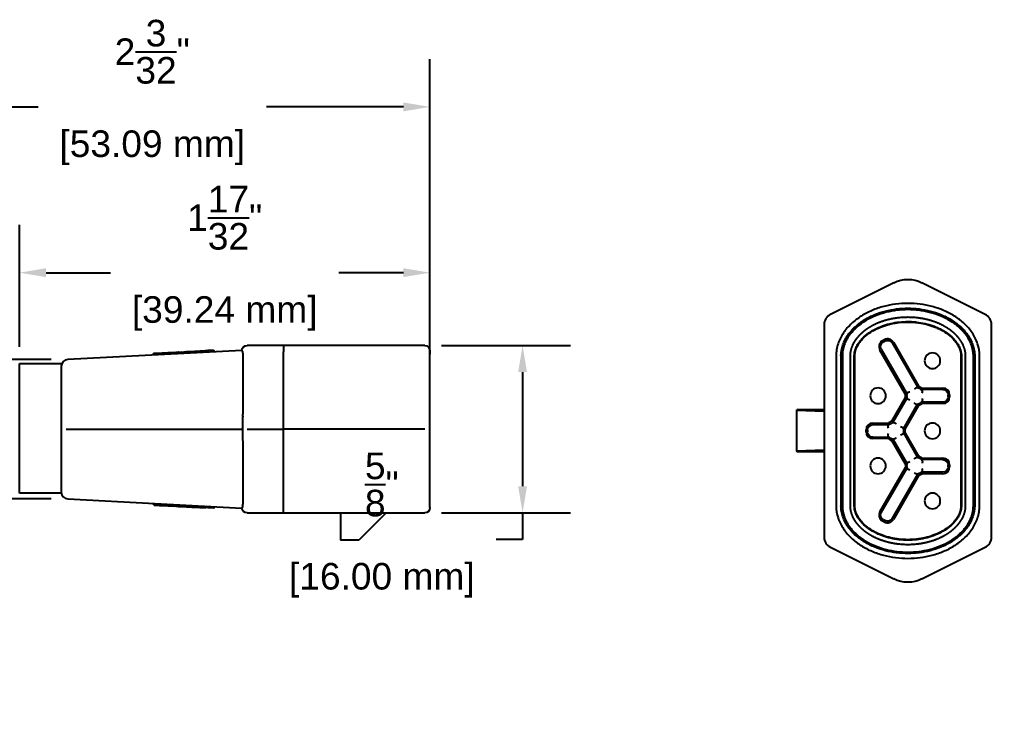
# Model space of a CAD drawing. Header units: inches. Extents: x -0.23 to 6.74, y 1.87 to 8.25.
# Drawn here: x 3.085 to 6.743, y 4.222 to 6.842 of the extents above; entities that cross this region are included whole.
import ezdxf

# ---------------------------------------------------------------- set-up
doc = ezdxf.new("R2010")
doc.units = ezdxf.units.IN
doc.header["$MEASUREMENT"] = 0
doc.layers.get('Defpoints').update_dxf_attribs({"color": 1})
doc.styles.get("Standard").update_dxf_attribs({"font": 'Arial.ttf'})
doc.dimstyles.new('.1 DIM', dxfattribs={"dimscale": 0, "dimtxt": 0.1, "dimasz": 0.1, "dimexe": 0.18, "dimexo": 0.0625, "dimgap": 0.09, "dimtad": 0, "dimtih": 1, "dimtoh": 1, "dimdec": 5, "dimzin": 0, "dimdsep": 46, "dimlunit": 4, "dimtxsty": 'Standard', "dimcen": 0.09, "dimadec": 0, "dimazin": 0, "dimtfac": 1, "dimtdec": 5, "dimtofl": 0, "dimtmove": 0, "dimatfit": 3, "dimfxl": 1, "dimtolj": 1, "dimtzin": 0, "dimarcsym": 0})

# ---------------------------------------------------------------- blocks, each defined once
blk = doc.blocks.new('*D13')
at = {"layer": 'Defpoints', "color": 0, "lineweight": -2, "transparency": 16777216}
for p, q in [((2.5399, 5.3627), (2.5399, 6.6932)), ((4.6299, 5.3627), (4.6299, 6.6932)), ((2.6399, 6.5132), (3.1552, 6.5132)), ((4.5299, 6.5132), (4.0146, 6.5132))]:
    blk.add_line(p, q, dxfattribs=at)
at = {"layer": 'Defpoints', "color": 0, "transparency": 16777216}
for p in [(4.6299, 6.5132), (2.5399, 5.3002), (4.6299, 5.3002)]:
    blk.add_point(p, dxfattribs=at)
for points in [[(2.6399, 6.5298), (2.6399, 6.4965), (2.5399, 6.5132)], [(4.5299, 6.5298), (4.5299, 6.4965), (4.6299, 6.5132)]]:
    blk.add_solid(points, dxfattribs=at)
at = {"layer": 'Defpoints', "color": 0, "transparency": 16777216, "char_height": 0.1, "attachment_point": 5}
for s, insert in [('\\A1;2{\\H1x;\\S3/32;}"', (3.5849, 6.7208)), ('\\A1;[53.09 mm]', (3.5849, 6.3595))]:
    blk.add_mtext(s, dxfattribs=dict(at, insert=insert))
blk = doc.blocks.new('*D14')
at = {"layer": 'Defpoints', "color": 0, "lineweight": -2, "transparency": 16777216}
for p, q in [((3.0852, 5.6104), (3.0852, 6.0692)), ((4.6299, 5.6104), (4.6299, 6.0692)), ((3.1852, 5.8892), (3.4278, 5.8892)), ((4.5299, 5.8892), (4.2872, 5.8892))]:
    blk.add_line(p, q, dxfattribs=at)
at = {"layer": 'Defpoints', "color": 0, "transparency": 16777216}
for p in [(4.6299, 5.8892), (3.0852, 5.5479), (4.6299, 5.5479)]:
    blk.add_point(p, dxfattribs=at)
for points in [[(3.1852, 5.9059), (3.1852, 5.8725), (3.0852, 5.8892)], [(4.5299, 5.9059), (4.5299, 5.8725), (4.6299, 5.8892)]]:
    blk.add_solid(points, dxfattribs=at)
at = {"layer": 'Defpoints', "color": 0, "transparency": 16777216, "char_height": 0.1, "attachment_point": 5}
for s, insert in [('\\A1;1{\\H1x;\\S17/32;}"', (3.8575, 6.0961)), ('\\A1;[39.24 mm]', (3.8575, 5.7355))]:
    blk.add_mtext(s, dxfattribs=dict(at, insert=insert))
blk = doc.blocks.new('*D15')
at = {"layer": 'Defpoints', "color": 0, "lineweight": -2, "transparency": 16777216}
for p, q in [((3.0227, 5.5479), (1.9371, 5.5479)), ((2.1171, 5.4479), (2.1171, 5.1598)), ((3.0227, 5.0598), (1.9371, 5.0598)), ((2.1171, 4.5252), (2.1171, 5.0598)), ((2.2171, 4.5252), (2.1171, 4.5252))]:
    blk.add_line(p, q, dxfattribs=at)
at = {"layer": 'Defpoints', "color": 0, "transparency": 16777216}
for p in [(3.0852, 5.5479), (2.1171, 5.0598), (3.0852, 5.0598)]:
    blk.add_point(p, dxfattribs=at)
for points in [[(2.1004, 5.4479), (2.1337, 5.4479), (2.1171, 5.5479)], [(2.1004, 5.1598), (2.1337, 5.1598), (2.1171, 5.0598)]]:
    blk.add_solid(points, dxfattribs=at)
at = {"layer": 'Defpoints', "color": 0, "transparency": 16777216, "char_height": 0.1, "attachment_point": 5}
for s, insert in [('\\A1;{\\H1x;\\S1/2;}"', (2.6468, 4.7314)), ('\\A1;[12.40 mm]', (2.6468, 4.3715))]:
    blk.add_mtext(s, dxfattribs=dict(at, insert=insert))
blk = doc.blocks.new('*D16')
at = {"layer": 'Defpoints', "color": 0, "lineweight": -2, "transparency": 16777216}
for p, q in [((4.6727, 5.6151), (5.1584, 5.6151)), ((4.9784, 5.5151), (4.9784, 5.0852)), ((4.6727, 4.9852), (5.1584, 4.9852)), ((4.9784, 4.9852), (4.9784, 4.8852)), ((4.9784, 4.8852), (4.8784, 4.8852))]:
    blk.add_line(p, q, dxfattribs=at)
at = {"layer": 'Defpoints', "color": 0, "transparency": 16777216}
for p in [(4.6102, 5.6151), (4.6102, 4.9852), (4.9784, 4.9852)]:
    blk.add_point(p, dxfattribs=at)
for points in [[(4.9617, 5.5151), (4.9951, 5.5151), (4.9784, 5.6151)], [(4.9617, 5.0852), (4.9951, 5.0852), (4.9784, 4.9852)]]:
    blk.add_solid(points, dxfattribs=at)
at = {"layer": 'Defpoints', "color": 0, "transparency": 16777216, "char_height": 0.1, "attachment_point": 5}
for s, insert in [('\\A1;{\\H1x;\\S5/8;}"', (4.4487, 5.0921)), ('\\A1;[16.00 mm]', (4.4487, 4.7316))]:
    blk.add_mtext(s, dxfattribs=dict(at, insert=insert))
blk = doc.blocks.new('*D19')
at = {"layer": 'Defpoints', "color": 0, "lineweight": -2, "transparency": 16777216}
for p, q in [((3.2044, 5.5625), (1.4221, 5.5625)), ((1.6021, 5.4625), (1.6021, 5.1378)), ((3.2044, 5.0378), (1.4221, 5.0378)), ((1.6021, 4.6534), (1.6021, 5.0378)), ((1.5021, 4.6534), (1.6021, 4.6534))]:
    blk.add_line(p, q, dxfattribs=at)
at = {"layer": 'Defpoints', "color": 0, "transparency": 16777216}
for p in [(3.2669, 5.5625), (1.6021, 5.0378), (3.2669, 5.0378)]:
    blk.add_point(p, dxfattribs=at)
for points in [[(1.5854, 5.4625), (1.6188, 5.4625), (1.6021, 5.5625)], [(1.5854, 5.1378), (1.6188, 5.1378), (1.6021, 5.0378)]]:
    blk.add_solid(points, dxfattribs=at)
at = {"layer": 'Defpoints', "color": 0, "transparency": 16777216, "char_height": 0.1, "attachment_point": 5}
for s, insert in [('\\A1;{\\H1x;\\S17/32;}"', (1.0724, 4.8604)), ('\\A1;[13.33 mm]', (1.0724, 4.4998))]:
    blk.add_mtext(s, dxfattribs=dict(at, insert=insert))

msp = doc.modelspace()

# ---------------------------------------------------------------- linework, layer by layer
at = {"linetype": 'Continuous'}
for p, q in [((6.375266, 5.851242), (6.137065, 5.732142)), ((6.719107, 5.732142), (6.480907, 5.851242)), ((6.113126, 5.693407), (6.113126, 4.894305)), ((6.743047, 4.894305), (6.743047, 5.693407)), ((6.332282, 5.632707), (6.339101, 5.636644)), ((6.356917, 5.633958), (6.358315, 5.639173)), ((3.922017, 5.596852), (3.26689, 5.562519)), ((3.814837, 5.59722), (3.794316, 5.596145)), ((3.814837, 5.59722), (3.821118, 5.591565)), ((4.079252, 5.615118), (3.941457, 5.615118)), ((4.610186, 5.615118), (4.079252, 5.615118)), ((4.079252, 5.615118), (4.079252, 5.591178)), ((4.079252, 5.615118), (4.079252, 5.591178)), ((6.320485, 5.617332), (6.3257, 5.615935)), ((6.419298, 5.431351), (6.323014, 5.598119)), ((6.327894, 5.600936), (6.425079, 5.432607)), ((6.341919, 5.631764), (6.3351, 5.627827)), ((6.368809, 5.624558), (6.465837, 5.4565)), ((6.373689, 5.627376), (6.469793, 5.460918)), ((3.592149, 5.585696), (3.586356, 5.579261)), ((3.592149, 5.585696), (3.612593, 5.586767)), ((3.612593, 5.586767), (3.633036, 5.587838)), ((3.612593, 5.586767), (3.612913, 5.580653)), ((3.622499, 5.587351), (3.622437, 5.587283)), ((3.622499, 5.587351), (3.642907, 5.588421)), ((3.633036, 5.587838), (3.63947, 5.582045)), ((3.642907, 5.588421), (3.663316, 5.58949)), ((3.642907, 5.588421), (3.643231, 5.582242)), ((3.652696, 5.588869), (3.646902, 5.582434)), ((3.652696, 5.588869), (3.673139, 5.58994)), ((3.663316, 5.58949), (3.663384, 5.589429)), ((3.673139, 5.58994), (3.693583, 5.591012)), ((3.673139, 5.58994), (3.67346, 5.583826)), ((3.683046, 5.590524), (3.682984, 5.590456)), ((3.683046, 5.590524), (3.703454, 5.591594)), ((3.693583, 5.591012), (3.700017, 5.585218)), ((3.703454, 5.591594), (3.723863, 5.592663)), ((3.703454, 5.591594), (3.703778, 5.585415)), ((3.713243, 5.592042), (3.707449, 5.585607)), ((3.713243, 5.592042), (3.733686, 5.593113)), ((3.723863, 5.592663), (3.723931, 5.592602)), ((3.733686, 5.593113), (3.754129, 5.594185)), ((3.733686, 5.593113), (3.734007, 5.586999)), ((3.743592, 5.593697), (3.743531, 5.593629)), ((3.743592, 5.593697), (3.764001, 5.594767)), ((3.754129, 5.594185), (3.760564, 5.588391)), ((3.764001, 5.594767), (3.78441, 5.595836)), ((3.764001, 5.594767), (3.764325, 5.588588)), ((3.78441, 5.595836), (3.790912, 5.589982)), ((3.794316, 5.596145), (3.784631, 5.595637)), ((3.794316, 5.596145), (3.794629, 5.590176)), ((3.92552, 5.582812), (3.92552, 5.35713)), ((4.079252, 5.352977), (4.079252, 5.591178)), ((4.079252, 5.352977), (4.079252, 5.591178)), ((4.629871, 5.595432), (4.629871, 5.582375)), ((4.629871, 5.344174), (4.629871, 5.582375)), ((6.158113, 5.575912), (6.158113, 5.0118)), ((6.176433, 5.575912), (6.176433, 5.011801)), ((6.176545, 5.0118), (6.176545, 5.575912)), ((6.181616, 5.575912), (6.181616, 5.0118)), ((6.210567, 5.575912), (6.210567, 5.0118)), ((6.226589, 5.0118), (6.226589, 5.575912)), ((6.228376, 5.0118), (6.228376, 5.575912)), ((6.627796, 5.575912), (6.627796, 5.0118)), ((6.629583, 5.575912), (6.629583, 5.0118)), ((6.645606, 5.0118), (6.645606, 5.575912)), ((6.674557, 5.0118), (6.674557, 5.575912)), ((6.679628, 5.575912), (6.679628, 5.0118)), ((6.67974, 5.0118), (6.67974, 5.575912)), ((6.69806, 5.0118), (6.69806, 5.575912)), ((3.085158, 5.547942), (3.245037, 5.547942)), ((3.085158, 5.059753), (3.085158, 5.547942)), ((3.242638, 5.536963), (3.242638, 5.346075)), ((6.480329, 5.455003), (6.56002, 5.455003)), ((6.36768, 5.329883), (6.419298, 5.419288)), ((6.371572, 5.325355), (6.425079, 5.418031)), ((6.56002, 5.449368), (6.478569, 5.449368)), ((6.574106, 5.443769), (6.577924, 5.447587)), ((6.579705, 5.421809), (6.579705, 5.429683)), ((6.58534, 5.429683), (6.58534, 5.421809)), ((6.411162, 5.301144), (6.464669, 5.39382)), ((6.468561, 5.389292), (6.416944, 5.299888)), ((6.56002, 5.402124), (6.479474, 5.402124)), ((6.56002, 5.396489), (6.481364, 5.396489)), ((6.577924, 5.403905), (6.574106, 5.407722)), ((3.242638, 5.346075), (3.242638, 5.254238)), ((4.079252, 5.247336), (4.079252, 5.352977)), ((4.079252, 5.247336), (4.079252, 5.352977)), ((4.629871, 5.25614), (4.629871, 5.344174)), ((6.010763, 5.37019), (6.010763, 5.372596)), ((6.113126, 5.372596), (6.010763, 5.372596)), ((6.010763, 5.217522), (6.010763, 5.37019)), ((6.113126, 5.366616), (6.010763, 5.37019)), ((6.278249, 5.315697), (6.282066, 5.31188)), ((6.296153, 5.323113), (6.355385, 5.323113)), ((6.296153, 5.317478), (6.357211, 5.317478)), ((3.260885, 5.300157), (3.924004, 5.300157)), ((3.941457, 5.300157), (4.079252, 5.300157)), ((4.610186, 5.300157), (4.079252, 5.300157)), ((6.270833, 5.289919), (6.270833, 5.297793)), ((6.276468, 5.297793), (6.276468, 5.289919)), ((6.282066, 5.275832), (6.278249, 5.272015)), ((6.296153, 5.270234), (6.357211, 5.270234)), ((6.411162, 5.286568), (6.464669, 5.193892)), ((6.416944, 5.287824), (6.468561, 5.19842)), ((3.242638, 5.254238), (3.242638, 5.063351)), ((3.92552, 5.243184), (3.92552, 5.017502)), ((4.079252, 5.009136), (4.079252, 5.247336)), ((4.079252, 5.009136), (4.079252, 5.247336)), ((4.629871, 5.017939), (4.629871, 5.25614)), ((6.355385, 5.264599), (6.296153, 5.264599)), ((6.419298, 5.168424), (6.36768, 5.257829)), ((6.371572, 5.262357), (6.425079, 5.169681)), ((6.113126, 5.221096), (6.010763, 5.217522)), ((6.010763, 5.217522), (6.010763, 5.215116)), ((6.113126, 5.215116), (6.010763, 5.215116)), ((6.56002, 5.185588), (6.479474, 5.185588)), ((6.481364, 5.191223), (6.56002, 5.191223)), ((6.574106, 5.17999), (6.577924, 5.183807)), ((6.579705, 5.158029), (6.579705, 5.165903)), ((6.58534, 5.165903), (6.58534, 5.158029)), ((6.323014, 4.989593), (6.419298, 5.156361)), ((6.327894, 4.986776), (6.425079, 5.155105)), ((6.368809, 4.963154), (6.465837, 5.131212)), ((6.469793, 5.126794), (6.373689, 4.960336)), ((6.56002, 5.138344), (6.478569, 5.138344)), ((6.56002, 5.132709), (6.480329, 5.132709)), ((6.577924, 5.140125), (6.574106, 5.143943)), ((3.242883, 5.059753), (3.085158, 5.059753)), ((3.26689, 5.037795), (3.922017, 5.003461)), ((3.592143, 5.014618), (3.586349, 5.021053)), ((3.592143, 5.014618), (3.612586, 5.013547)), ((3.612586, 5.013547), (3.612907, 5.019661)), ((3.612586, 5.013547), (3.63303, 5.012476)), ((3.622493, 5.012963), (3.622431, 5.013031)), ((3.622493, 5.012963), (3.642901, 5.011893)), ((3.63303, 5.012476), (3.639464, 5.018269)), ((3.642901, 5.011893), (3.643225, 5.018072)), ((3.642901, 5.011893), (3.66331, 5.010824)), ((3.65269, 5.011445), (3.646896, 5.01788)), ((3.65269, 5.011445), (3.673133, 5.010374)), ((3.673133, 5.010374), (3.673454, 5.016488)), ((3.693576, 5.009302), (3.700011, 5.015096)), ((3.703448, 5.00872), (3.703772, 5.014899)), ((3.713237, 5.008272), (3.707443, 5.014707)), ((3.73368, 5.007201), (3.734, 5.013315)), ((3.754123, 5.006129), (3.760558, 5.011923)), ((3.763995, 5.005547), (3.764319, 5.011726)), ((4.629871, 5.004881), (4.629871, 5.017939)), ((3.66331, 5.010824), (3.663378, 5.010885)), ((3.673133, 5.010374), (3.693576, 5.009302)), ((3.683039, 5.00979), (3.682978, 5.009858)), ((3.683039, 5.00979), (3.703448, 5.00872)), ((3.703448, 5.00872), (3.723857, 5.007651)), ((3.713237, 5.008272), (3.73368, 5.007201)), ((3.723857, 5.007651), (3.723925, 5.007712)), ((3.73368, 5.007201), (3.754123, 5.006129)), ((3.743586, 5.006617), (3.743525, 5.006685)), ((3.743586, 5.006617), (3.763995, 5.005547)), ((3.763995, 5.005547), (3.784404, 5.004478)), ((3.784404, 5.004478), (3.790906, 5.010332)), ((3.79431, 5.004445), (3.784914, 5.004937)), ((3.79431, 5.004445), (3.794608, 5.010138)), ((3.814978, 5.003362), (3.79431, 5.004445)), ((3.814978, 5.003362), (3.82097, 5.008757)), ((3.941457, 4.985196), (4.079252, 4.985196)), ((4.079252, 4.985196), (4.079252, 5.009136)), ((4.079252, 4.985196), (4.079252, 5.009136)), ((4.079252, 4.985196), (4.610186, 4.985196)), ((4.293257, 4.985196), (4.293257, 4.882834)), ((4.464517, 4.985196), (4.362155, 4.882834)), ((6.320485, 4.97038), (6.3257, 4.971777)), ((6.339101, 4.951068), (6.332282, 4.955005)), ((6.3351, 4.959885), (6.341919, 4.955948)), ((6.356917, 4.953754), (6.358315, 4.948539)), ((4.362155, 4.882834), (4.293257, 4.882834)), ((6.137065, 4.85557), (6.375266, 4.73647)), ((6.480907, 4.73647), (6.719107, 4.85557))]:
    msp.add_line(p, q, dxfattribs=at)
at = {"linetype": 'Continuous', "extrusion": (0, 0, -1)}
for centre in [(-6.520606, 5.557636), (-6.520606, 5.293856), (-6.520606, 5.030076)]:
    msp.add_circle(centre, 0.029511, dxfattribs=at)
at = {"linetype": 'Continuous', "extrusion": (9.30957e-33, -1.52037e-16, -1)}
for centre in [(-6.315882, 5.425746), (-6.315882, 5.161966)]:
    msp.add_circle(centre, 0.029511, dxfattribs=at)
at = {"linetype": 'Continuous', "extrusion": (0, 0, -1)}
for centre, radius, start, end in [((-6.428086, 5.745601), 0.11811, 63.434949, 116.565051), ((-6.351761, 5.614716), 0.019685, 60, 150), ((-6.344942, 5.610779), 0.019685, 330, 60), ((-6.456734, 5.425319), 0.032284, 99.194765, 139.474783), ((-6.456734, 5.425319), 0.037919, 110.145533, 128.48064), ((-6.456734, 5.425319), 0.037919, 350.847223, 9.152777), ((-6.456734, 5.425319), 0.032284, 339.874582, 20.123428), ((-6.56002, 5.429683), 0.019685, 90, 180), ((-6.56002, 5.421809), 0.019685, 180, 270), ((-6.456734, 5.425319), 0.032284, 218.55817, 262.733582), ((-6.456734, 5.425319), 0.037919, 229.492536, 251.825646), ((-6.296153, 5.297793), 0.019685, 0, 90), ((-6.379507, 5.293856), 0.032284, 39.534332, 82.733637), ((-6.379507, 5.293856), 0.032284, 159.874582, 200.123428), ((-6.296153, 5.289919), 0.019685, 270, 0), ((-6.379507, 5.293856), 0.032284, 277.264525, 320.464549), ((-6.456734, 5.162393), 0.032284, 97.264525, 141.440375), ((-6.456734, 5.162393), 0.032284, 339.874582, 20.123428), ((-6.56002, 5.165903), 0.019685, 90, 180), ((-6.56002, 5.158029), 0.019685, 180, 270), ((-6.456734, 5.162393), 0.032284, 220.523678, 260.803999), ((-4.610186, 5.004881), 0.019685, 180, 270), ((-6.344942, 4.976933), 0.019685, 300, 30), ((-6.351761, 4.972996), 0.019685, 210, 300), ((-6.428086, 4.842111), 0.11811, 243.434949, 296.565051)]:
    msp.add_arc(centre, radius, start, end, dxfattribs=at)
at = {"linetype": 'Continuous'}
for centre, radius, start, end in [((6.156433, 5.693407), 0.043307, 116.565051, 180), ((6.69974, 5.693407), 0.043307, 0, 63.434949), ((6.351761, 5.614716), 0.02532, 30, 120), ((6.344942, 5.610779), 0.02532, 120, 210.000264), ((3.268229, 5.536963), 0.025591, 93, 180), ((6.56002, 5.429683), 0.02532, 0, 90), ((6.56002, 5.421809), 0.02532, 270, 0), ((6.296153, 5.297793), 0.02532, 90, 180), ((6.379507, 5.293856), 0.037919, 108.174354, 129.504925), ((6.296153, 5.289919), 0.02532, 180, 270), ((6.379507, 5.293856), 0.037919, 350.847223, 9.152777), ((6.379507, 5.293856), 0.037919, 230.495075, 251.825646), ((6.456734, 5.162393), 0.037919, 49.492536, 71.825646), ((6.456734, 5.162393), 0.037919, 170.847223, 189.152777), ((6.56002, 5.165903), 0.02532, 0, 90), ((6.56002, 5.158029), 0.02532, 270, 0), ((6.456734, 5.162393), 0.037919, 290.145533, 308.48064), ((3.268229, 5.063351), 0.025591, 180, 267), ((6.344942, 4.976933), 0.02532, 150, 240), ((6.351761, 4.972996), 0.02532, 240, 330), ((6.156433, 4.894305), 0.043307, 180, 243.434949), ((6.69974, 4.894305), 0.043307, 296.565051, 0)]:
    msp.add_arc(centre, radius, start, end, dxfattribs=at)
at = {"linetype": 'Continuous', "extrusion": (9.30957e-33, -1.52037e-16, -1)}
for centre, start, end in [((-3.941457, 5.595432), 4.10699, 90), ((-4.610186, 5.595432), 90, 180), ((-3.941457, 5.004881), 270, 355.89301)]:
    msp.add_arc(centre, 0.019685, start, end, dxfattribs=at)
at = {"linetype": 'Continuous'}
for points, degree, knots in [([(6.69806, 5.575912), (6.698057, 5.591493), (6.695533, 5.606647), (6.685832, 5.636169), (6.678852, 5.649959), (6.665835, 5.66922), (6.661084, 5.67537), (6.651024, 5.686985), (6.64569, 5.692485), (6.628867, 5.708153), (6.616429, 5.717567), (6.590413, 5.733949), (6.576832, 5.74096), (6.548677, 5.752941), (6.534003, 5.757934), (6.504236, 5.765836), (6.489191, 5.768748), (6.4588, 5.772637), (6.44339, 5.773611), (6.397138, 5.773608), (6.366877, 5.769783), (6.322389, 5.758002), (6.307651, 5.753002), (6.279429, 5.741003), (6.265839, 5.733987), (6.239846, 5.717645), (6.227384, 5.708217), (6.204909, 5.687305), (6.194729, 5.675713), (6.177347, 5.650003), (6.170401, 5.636303), (6.163124, 5.61423), (6.161251, 5.606645), (6.158754, 5.591411), (6.158109, 5.583708), (6.158113, 5.575912)], 3, [0, 0, 0, 0, 0.0625, 0.0625, 0.125, 0.125, 0.15625, 0.15625, 0.1875, 0.1875, 0.25, 0.25, 0.3125, 0.3125, 0.375, 0.375, 0.4375, 0.4375, 0.5, 0.5, 0.625, 0.625, 0.6875, 0.6875, 0.75, 0.75, 0.8125, 0.8125, 0.875, 0.875, 0.9375, 0.9375, 0.96875, 0.96875, 1, 1, 1, 1]), ([(6.176433, 5.575912), (6.176433, 5.590294), (6.178915, 5.604276), (6.188329, 5.631409), (6.195038, 5.643955), (6.211627, 5.667354), (6.221201, 5.677773), (6.242319, 5.696638), (6.253974, 5.705115), (6.278167, 5.719796), (6.290785, 5.726083), (6.316925, 5.736834), (6.330549, 5.741312), (6.371695, 5.751878), (6.399618, 5.755283), (6.442192, 5.755294), (6.45644, 5.754416), (6.484409, 5.75094), (6.498222, 5.748346), (6.525485, 5.741351), (6.538988, 5.736933), (6.56535, 5.726107), (6.578008, 5.719793), (6.596117, 5.708806), (6.602007, 5.70489), (6.61346, 5.696497), (6.61905, 5.691993), (6.634985, 5.677766), (6.644549, 5.667334), (6.656915, 5.649914), (6.660709, 5.643782), (6.667316, 5.631196), (6.67016, 5.624705), (6.674833, 5.61129), (6.676674, 5.604308), (6.679121, 5.590218), (6.67974, 5.583102), (6.67974, 5.575912)], 3, [0, 0, 0, 0, 0.0625, 0.0625, 0.125, 0.125, 0.1875, 0.1875, 0.25, 0.25, 0.3125, 0.3125, 0.375, 0.375, 0.5, 0.5, 0.5625, 0.5625, 0.625, 0.625, 0.6875, 0.6875, 0.75, 0.75, 0.78125, 0.78125, 0.8125, 0.8125, 0.875, 0.875, 0.90625, 0.90625, 0.9375, 0.9375, 0.96875, 0.96875, 1, 1, 1, 1]), ([(6.674557, 5.575912), (6.674557, 5.589946), (6.672097, 5.603539), (6.662795, 5.629935), (6.656162, 5.642157), (6.639857, 5.664844), (6.630409, 5.675), (6.60972, 5.693269), (6.598321, 5.701473), (6.574618, 5.715714), (6.562283, 5.721799), (6.536785, 5.732196), (6.523536, 5.73652), (6.483235, 5.746796), (6.455831, 5.750111), (6.400228, 5.750102), (6.37297, 5.746787), (6.332938, 5.736606), (6.319638, 5.732287), (6.293995, 5.721853), (6.28164, 5.715757), (6.257991, 5.701565), (6.246588, 5.693376), (6.225806, 5.67505), (6.216394, 5.66494), (6.200093, 5.642285), (6.193439, 5.630046), (6.186476, 5.61038), (6.184656, 5.603562), (6.182237, 5.589863), (6.181616, 5.582931), (6.181616, 5.575912)], 3, [0, 0, 0, 0, 0.0625, 0.0625, 0.125, 0.125, 0.1875, 0.1875, 0.25, 0.25, 0.3125, 0.3125, 0.375, 0.375, 0.5, 0.5, 0.625, 0.625, 0.6875, 0.6875, 0.75, 0.75, 0.8125, 0.8125, 0.875, 0.875, 0.9375, 0.9375, 0.96875, 0.96875, 1, 1, 1, 1]), ([(6.645606, 5.575912), (6.645592, 5.593708), (6.638629, 5.611143), (6.632256, 5.627103), (6.620398, 5.642033), (6.609734, 5.65546), (6.595118, 5.667329), (6.581587, 5.678316), (6.56535, 5.687374), (6.535158, 5.704218), (6.498741, 5.712932), (6.464426, 5.721144), (6.391899, 5.721169), (6.357393, 5.712923), (6.321008, 5.704227), (6.290799, 5.687361), (6.274622, 5.678328), (6.261118, 5.667385), (6.246544, 5.655575), (6.235779, 5.642037), (6.223935, 5.627141), (6.217547, 5.611147), (6.210531, 5.593582), (6.210567, 5.575912)], 2, [0, 0, 0, 0.0625, 0.0625, 0.125, 0.125, 0.1875, 0.1875, 0.25, 0.25, 0.375, 0.375, 0.5, 0.625, 0.625, 0.75, 0.75, 0.8125, 0.8125, 0.875, 0.875, 0.9375, 0.9375, 1, 1, 1]), ([(6.226589, 5.575912), (6.226589, 5.581448), (6.227212, 5.586869), (6.22957, 5.59751), (6.231325, 5.602783), (6.235703, 5.612839), (6.238311, 5.617625), (6.244206, 5.626807), (6.247515, 5.631225), (6.258182, 5.643783), (6.266185, 5.65115), (6.283468, 5.664438), (6.292829, 5.670345), (6.312041, 5.680564), (6.321966, 5.684929), (6.337266, 5.690515), (6.342435, 5.692215), (6.352909, 5.695299), (6.35823, 5.696687), (6.38486, 5.702802), (6.406371, 5.705132), (6.433494, 5.705134), (6.438931, 5.704989), (6.449828, 5.704394), (6.455305, 5.703941), (6.47158, 5.702123), (6.482265, 5.700299), (6.503311, 5.695445), (6.513671, 5.692417), (6.528936, 5.686857), (6.533979, 5.684835), (6.543964, 5.680421), (6.548924, 5.678018), (6.563422, 5.670301), (6.572629, 5.664476), (6.589942, 5.651193), (6.598099, 5.643668), (6.608675, 5.6312), (6.611947, 5.626838), (6.617877, 5.617618), (6.620522, 5.612746), (6.624863, 5.60273), (6.626599, 5.597555), (6.628983, 5.586789), (6.629583, 5.58132), (6.629583, 5.575912)], 3, [0, 0, 0, 0, 0.03125, 0.03125, 0.0625, 0.0625, 0.09375, 0.09375, 0.125, 0.125, 0.1875, 0.1875, 0.25, 0.25, 0.3125, 0.3125, 0.34375, 0.34375, 0.375, 0.375, 0.5, 0.5, 0.53125, 0.53125, 0.5625, 0.5625, 0.625, 0.625, 0.6875, 0.6875, 0.71875, 0.71875, 0.75, 0.75, 0.8125, 0.8125, 0.875, 0.875, 0.90625, 0.90625, 0.9375, 0.9375, 0.96875, 0.96875, 1, 1, 1, 1]), ([(6.228376, 5.575912), (6.228376, 5.581314), (6.228984, 5.586603), (6.231288, 5.597003), (6.233005, 5.602166), (6.237299, 5.612029), (6.239861, 5.616732), (6.245663, 5.625769), (6.248924, 5.630124), (6.259449, 5.642514), (6.267361, 5.649801), (6.28447, 5.662954), (6.293747, 5.66881), (6.312801, 5.678945), (6.322652, 5.683277), (6.337842, 5.688823), (6.342976, 5.690511), (6.353378, 5.693574), (6.358664, 5.694954), (6.385121, 5.701029), (6.406504, 5.703345), (6.433461, 5.703347), (6.438867, 5.703203), (6.449698, 5.702612), (6.45514, 5.702161), (6.471314, 5.700354), (6.481931, 5.698542), (6.502842, 5.693719), (6.513132, 5.690711), (6.528288, 5.685191), (6.533294, 5.683184), (6.543204, 5.678804), (6.548124, 5.67642), (6.562503, 5.668766), (6.571628, 5.662992), (6.588768, 5.649842), (6.596831, 5.642401), (6.607266, 5.6301), (6.610492, 5.625798), (6.616327, 5.616725), (6.618924, 5.61194), (6.623183, 5.602115), (6.624882, 5.597046), (6.627211, 5.586525), (6.627796, 5.581191), (6.627796, 5.575912)], 3, [0, 0, 0, 0, 0.03125, 0.03125, 0.0625, 0.0625, 0.09375, 0.09375, 0.125, 0.125, 0.1875, 0.1875, 0.25, 0.25, 0.3125, 0.3125, 0.34375, 0.34375, 0.375, 0.375, 0.5, 0.5, 0.53125, 0.53125, 0.5625, 0.5625, 0.625, 0.625, 0.6875, 0.6875, 0.71875, 0.71875, 0.75, 0.75, 0.8125, 0.8125, 0.875, 0.875, 0.90625, 0.90625, 0.9375, 0.9375, 0.96875, 0.96875, 1, 1, 1, 1]), ([(3.922017, 5.596852), (3.922248, 5.596865), (3.922644, 5.595991), (3.923705, 5.5927), (3.924381, 5.590266), (3.925044, 5.587235)], 3, [0, 0, 0, 0, 0.5, 0.5, 1, 1, 1, 1]), ([(6.453063, 5.451544), (6.45459, 5.453163), (6.456273, 5.4547), (6.459626, 5.456815), (6.461301, 5.457388), (6.462812, 5.457129)], 3, [0, 0, 0, 0, 0.5, 0.5, 1, 1, 1, 1]), ([(6.466139, 5.45645), (6.466388, 5.456763), (6.466637, 5.457075), (6.467846, 5.45858), (6.468816, 5.459756), (6.469793, 5.460918)], 3, [0, 0, 0, 0, 0.20661626, 0.20661626, 1, 1, 1, 1]), ([(6.480329, 5.455003), (6.480178, 5.454569), (6.480025, 5.454136), (6.479384, 5.452336), (6.478883, 5.45097), (6.478363, 5.449604)], 3, [0, 0, 0, 0, 0.24092374, 0.24092374, 1, 1, 1, 1]), ([(6.419298, 5.431351), (6.41975, 5.431434), (6.420204, 5.431516), (6.422088, 5.431851), (6.423527, 5.432091), (6.424975, 5.432315)], 3, [0, 0, 0, 0, 0.24092355, 0.24092355, 1, 1, 1, 1]), ([(6.424975, 5.418323), (6.424581, 5.418384), (6.424187, 5.418447), (6.422286, 5.418753), (6.420788, 5.419013), (6.419298, 5.419288)], 3, [0, 0, 0, 0, 0.20661643, 0.20661643, 1, 1, 1, 1]), ([(6.42602, 5.435588), (6.426534, 5.437035), (6.427844, 5.43822), (6.431339, 5.440114), (6.433493, 5.440821), (6.435663, 5.441358)], 3, [0, 0, 0, 0, 0.5, 0.5, 1, 1, 1, 1]), ([(6.435663, 5.409281), (6.433499, 5.409816), (6.431327, 5.410531), (6.427858, 5.41241), (6.426538, 5.413592), (6.42602, 5.41505)], 3, [0, 0, 0, 0, 0.5, 0.5, 1, 1, 1, 1]), ([(6.480735, 5.447062), (6.481749, 5.4459), (6.482146, 5.444178), (6.482084, 5.440204), (6.481641, 5.437981), (6.481041, 5.435827)], 3, [0, 0, 0, 0, 0.5, 0.5, 1, 1, 1, 1]), ([(6.481392, 5.415665), (6.48205, 5.413538), (6.48256, 5.411318), (6.48276, 5.407356), (6.482442, 5.405613), (6.481481, 5.404429)], 3, [0, 0, 0, 0, 0.5, 0.5, 1, 1, 1, 1]), ([(6.461718, 5.39332), (6.460228, 5.393117), (6.458576, 5.393754), (6.455279, 5.395992), (6.453648, 5.397569), (6.45216, 5.399237)], 3, [0, 0, 0, 0, 0.5, 0.5, 1, 1, 1, 1]), ([(6.468561, 5.389292), (6.468269, 5.389652), (6.467977, 5.390014), (6.466769, 5.391521), (6.465861, 5.39268), (6.464963, 5.393857)], 3, [0, 0, 0, 0, 0.24092276, 0.24092276, 1, 1, 1, 1]), ([(6.479284, 5.401887), (6.479434, 5.401516), (6.479582, 5.401144), (6.480294, 5.399344), (6.480837, 5.397916), (6.481364, 5.396489)], 3, [0, 0, 0, 0, 0.2066161, 0.2066161, 1, 1, 1, 1]), ([(3.925261, 5.349178), (3.924777, 5.34139), (3.92448, 5.333395), (3.924091, 5.316989), (3.924004, 5.308534), (3.924003, 5.283498), (3.924291, 5.266734), (3.925261, 5.251136)], 3, [0, 0, 0, 0, 0.25, 0.25, 0.5, 0.5, 1, 1, 1, 1]), ([(6.355021, 5.303937), (6.354392, 5.306073), (6.353915, 5.3083), (6.353783, 5.312262), (6.354137, 5.313996), (6.355127, 5.315173)], 3, [0, 0, 0, 0, 0.5, 0.5, 1, 1, 1, 1]), ([(6.357409, 5.317714), (6.357263, 5.318086), (6.357119, 5.318458), (6.356427, 5.320258), (6.355898, 5.321685), (6.355385, 5.323113)], 3, [0, 0, 0, 0, 0.20661635, 0.20661635, 1, 1, 1, 1]), ([(6.36768, 5.329883), (6.367973, 5.329523), (6.368265, 5.329161), (6.369472, 5.327654), (6.37038, 5.326495), (6.371278, 5.325318)], 3, [0, 0, 0, 0, 0.24092276, 0.24092276, 1, 1, 1, 1]), ([(6.374523, 5.325855), (6.376011, 5.326058), (6.377661, 5.325422), (6.380955, 5.323189), (6.382595, 5.321604), (6.384081, 5.319939)], 3, [0, 0, 0, 0, 0.5, 0.5, 1, 1, 1, 1]), ([(6.400578, 5.309895), (6.402743, 5.30936), (6.404915, 5.308644), (6.408383, 5.306765), (6.409703, 5.305583), (6.410221, 5.304125)], 3, [0, 0, 0, 0, 0.5, 0.5, 1, 1, 1, 1]), ([(6.355127, 5.272539), (6.354142, 5.27371), (6.353783, 5.27544), (6.353914, 5.279415), (6.35439, 5.281631), (6.355021, 5.283775)], 3, [0, 0, 0, 0, 0.5, 0.5, 1, 1, 1, 1]), ([(6.355385, 5.264599), (6.355541, 5.265032), (6.355698, 5.265466), (6.356357, 5.267266), (6.356873, 5.268632), (6.357409, 5.269998)], 3, [0, 0, 0, 0, 0.24092345, 0.24092345, 1, 1, 1, 1]), ([(6.384081, 5.267773), (6.382599, 5.266112), (6.38096, 5.264528), (6.377673, 5.262296), (6.376021, 5.261653), (6.374523, 5.261857)], 3, [0, 0, 0, 0, 0.5, 0.5, 1, 1, 1, 1]), ([(6.410221, 5.283587), (6.409707, 5.28214), (6.408397, 5.280955), (6.404902, 5.279061), (6.402748, 5.278354), (6.400578, 5.277817)], 3, [0, 0, 0, 0, 0.5, 0.5, 1, 1, 1, 1]), ([(6.411266, 5.300852), (6.41166, 5.300791), (6.412054, 5.300729), (6.413955, 5.300422), (6.415453, 5.300162), (6.416944, 5.299888)], 3, [0, 0, 0, 0, 0.20661643, 0.20661643, 1, 1, 1, 1]), ([(6.416944, 5.287824), (6.416491, 5.287741), (6.416038, 5.287659), (6.414153, 5.287325), (6.412714, 5.287084), (6.411266, 5.28686)], 3, [0, 0, 0, 0, 0.24092355, 0.24092355, 1, 1, 1, 1]), ([(6.371278, 5.262394), (6.371034, 5.262074), (6.370789, 5.261755), (6.369599, 5.260217), (6.368644, 5.259015), (6.36768, 5.257829)], 3, [0, 0, 0, 0, 0.20661575, 0.20661575, 1, 1, 1, 1]), ([(6.45216, 5.188475), (6.453642, 5.190137), (6.455281, 5.191721), (6.458568, 5.193953), (6.460221, 5.194596), (6.461718, 5.194392)], 3, [0, 0, 0, 0, 0.5, 0.5, 1, 1, 1, 1]), ([(6.464963, 5.193855), (6.465207, 5.194175), (6.465453, 5.194494), (6.466643, 5.196032), (6.467597, 5.197234), (6.468561, 5.19842)], 3, [0, 0, 0, 0, 0.20661575, 0.20661575, 1, 1, 1, 1]), ([(6.419298, 5.168424), (6.41975, 5.168508), (6.420204, 5.16859), (6.422088, 5.168924), (6.423527, 5.169165), (6.424975, 5.169389)], 3, [0, 0, 0, 0, 0.24092355, 0.24092355, 1, 1, 1, 1]), ([(6.42602, 5.172662), (6.426534, 5.174108), (6.427844, 5.175294), (6.431339, 5.177188), (6.433493, 5.177895), (6.435663, 5.178431)], 3, [0, 0, 0, 0, 0.5, 0.5, 1, 1, 1, 1]), ([(6.481364, 5.191223), (6.481204, 5.19079), (6.481043, 5.190356), (6.480365, 5.188557), (6.479835, 5.187191), (6.479284, 5.185825)], 3, [0, 0, 0, 0, 0.24092316, 0.24092316, 1, 1, 1, 1]), ([(6.481481, 5.183283), (6.482438, 5.182104), (6.48276, 5.180366), (6.48256, 5.176392), (6.482053, 5.174182), (6.481392, 5.172047)], 3, [0, 0, 0, 0, 0.5, 0.5, 1, 1, 1, 1]), ([(6.424975, 5.155397), (6.424581, 5.155458), (6.424187, 5.15552), (6.422286, 5.155827), (6.420788, 5.156087), (6.419298, 5.156361)], 3, [0, 0, 0, 0, 0.20661643, 0.20661643, 1, 1, 1, 1]), ([(6.435663, 5.146354), (6.433499, 5.146889), (6.431327, 5.147605), (6.427858, 5.149484), (6.426538, 5.150665), (6.42602, 5.152124)], 3, [0, 0, 0, 0, 0.5, 0.5, 1, 1, 1, 1]), ([(6.462812, 5.130583), (6.461308, 5.130325), (6.459634, 5.130892), (6.45627, 5.133014), (6.454596, 5.134542), (6.453063, 5.136168)], 3, [0, 0, 0, 0, 0.5, 0.5, 1, 1, 1, 1]), ([(6.469793, 5.126794), (6.469497, 5.127147), (6.4692, 5.127501), (6.467975, 5.128977), (6.467052, 5.130111), (6.466139, 5.131262)], 3, [0, 0, 0, 0, 0.24092335, 0.24092335, 1, 1, 1, 1]), ([(6.478363, 5.138108), (6.478504, 5.137736), (6.478644, 5.137364), (6.479317, 5.135565), (6.479831, 5.134137), (6.480329, 5.132709)], 3, [0, 0, 0, 0, 0.20661659, 0.20661659, 1, 1, 1, 1]), ([(6.481041, 5.151885), (6.48164, 5.149737), (6.482084, 5.147494), (6.482146, 5.14355), (6.481757, 5.141822), (6.480735, 5.14065)], 3, [0, 0, 0, 0, 0.5, 0.5, 1, 1, 1, 1]), ([(3.925044, 5.013079), (3.924384, 5.010062), (3.923708, 5.007623), (3.922642, 5.004316), (3.922248, 5.003449), (3.922017, 5.003461)], 3, [0, 0, 0, 0, 0.5, 0.5, 1, 1, 1, 1]), ([(6.158113, 5.0118), (6.158105, 4.996213), (6.160645, 4.981056), (6.170347, 4.951521), (6.177332, 4.937739), (6.194689, 4.91205), (6.204885, 4.900435), (6.227321, 4.879548), (6.239759, 4.870128), (6.265773, 4.853761), (6.279352, 4.846748), (6.307508, 4.834765), (6.322187, 4.829771), (6.351945, 4.821876), (6.366983, 4.81894), (6.397373, 4.815048), (6.412793, 4.814093), (6.45903, 4.814119), (6.4893, 4.817925), (6.533811, 4.82972), (6.548545, 4.834721), (6.576761, 4.846716), (6.590352, 4.85373), (6.61635, 4.870089), (6.628811, 4.879512), (6.651278, 4.900425), (6.66147, 4.912038), (6.678838, 4.937727), (6.685776, 4.951428), (6.693059, 4.973511), (6.694939, 4.981083), (6.69743, 4.996307), (6.698059, 5.004008), (6.69806, 5.0118)], 3, [0, 0, 0, 0, 0.0625, 0.0625, 0.125, 0.125, 0.1875, 0.1875, 0.25, 0.25, 0.3125, 0.3125, 0.375, 0.375, 0.4375, 0.4375, 0.5, 0.5, 0.625, 0.625, 0.6875, 0.6875, 0.75, 0.75, 0.8125, 0.8125, 0.875, 0.875, 0.9375, 0.9375, 0.96875, 0.96875, 1, 1, 1, 1]), ([(6.67974, 5.0118), (6.67974, 4.997417), (6.677258, 4.983435), (6.667842, 4.956301), (6.661135, 4.943753), (6.644542, 4.920356), (6.634968, 4.909936), (6.613849, 4.891069), (6.602193, 4.882593), (6.577996, 4.867911), (6.565377, 4.861624), (6.539235, 4.850873), (6.52561, 4.846395), (6.484458, 4.835831), (6.456534, 4.832427), (6.413961, 4.832419), (6.399708, 4.83328), (6.371739, 4.836757), (6.357932, 4.83937), (6.330675, 4.846366), (6.317181, 4.850781), (6.290814, 4.861609), (6.278155, 4.867925), (6.260048, 4.878911), (6.254159, 4.882826), (6.24271, 4.891218), (6.237121, 4.89572), (6.221183, 4.909949), (6.211619, 4.92038), (6.199259, 4.937798), (6.195464, 4.94393), (6.188856, 4.956517), (6.186012, 4.963007), (6.18134, 4.97642), (6.179505, 4.983401), (6.177057, 4.997493), (6.176433, 5.00461), (6.176433, 5.0118)], 3, [0, 0, 0, 0, 0.06249899, 0.06249899, 0.12499906, 0.12499906, 0.18749912, 0.18749912, 0.24999919, 0.24999919, 0.31249926, 0.31249926, 0.37499933, 0.37499933, 0.49999946, 0.49999946, 0.56249953, 0.56249953, 0.6249996, 0.6249996, 0.68749966, 0.68749966, 0.74999973, 0.74999973, 0.78124976, 0.78124976, 0.8124998, 0.8124998, 0.87499987, 0.87499987, 0.9062499, 0.9062499, 0.93749993, 0.93749993, 0.96874997, 0.96874997, 1, 1, 1, 1]), ([(6.181616, 5.0118), (6.181616, 4.997763), (6.184077, 4.984169), (6.193381, 4.957767), (6.200019, 4.945547), (6.216322, 4.922854), (6.225773, 4.912701), (6.246465, 4.894435), (6.257865, 4.88623), (6.281567, 4.871991), (6.293901, 4.865906), (6.319402, 4.855512), (6.332652, 4.851188), (6.37295, 4.840912), (6.40036, 4.837599), (6.455957, 4.837611), (6.483214, 4.840929), (6.523251, 4.85111), (6.536553, 4.855431), (6.562191, 4.865866), (6.574546, 4.871962), (6.598196, 4.886157), (6.609601, 4.894347), (6.630376, 4.912674), (6.639784, 4.922785), (6.656092, 4.94544), (6.662737, 4.957676), (6.669701, 4.977344), (6.671525, 4.984159), (6.673942, 4.997852), (6.674557, 5.004783), (6.674557, 5.0118)], 3, [0, 0, 0, 0, 0.0625, 0.0625, 0.125, 0.125, 0.1875, 0.1875, 0.25, 0.25, 0.3125, 0.3125, 0.375, 0.375, 0.5, 0.5, 0.625, 0.625, 0.6875, 0.6875, 0.75, 0.75, 0.8125, 0.8125, 0.875, 0.875, 0.9375, 0.9375, 0.96875, 0.96875, 1, 1, 1, 1]), ([(6.210567, 5.0118), (6.210576, 4.994072), (6.217535, 4.976593), (6.223885, 4.960644), (6.235785, 4.945668), (6.246518, 4.932159), (6.261091, 4.920352), (6.274597, 4.909409), (6.290758, 4.900373), (6.32089, 4.883527), (6.35736, 4.874797), (6.391858, 4.866539), (6.464354, 4.866573), (6.498757, 4.874784), (6.535043, 4.883444), (6.565385, 4.900357), (6.581622, 4.909408), (6.595152, 4.920408), (6.609795, 4.932314), (6.620447, 4.945742), (6.632269, 4.960645), (6.638654, 4.976634), (6.645588, 4.993998), (6.645606, 5.0118)], 2, [0, 0, 0, 0.0625, 0.0625, 0.125, 0.125, 0.1875, 0.1875, 0.25, 0.25, 0.375, 0.375, 0.5, 0.625, 0.625, 0.75, 0.75, 0.8125, 0.8125, 0.875, 0.875, 0.9375, 0.9375, 1, 1, 1]), ([(6.629583, 5.0118), (6.629583, 5.006321), (6.628948, 5.000756), (6.626573, 4.990099), (6.624853, 4.984952), (6.620514, 4.974967), (6.617864, 4.97009), (6.611948, 4.960878), (6.608682, 4.956522), (6.601644, 4.948224), (6.597866, 4.944285), (6.589858, 4.936778), (6.585654, 4.933229), (6.572695, 4.923268), (6.563519, 4.917472), (6.54431, 4.907231), (6.534207, 4.902782), (6.513766, 4.895321), (6.503372, 4.89228), (6.482281, 4.88742), (6.471581, 4.885607), (6.449883, 4.883181), (6.438912, 4.882574), (6.406034, 4.882588), (6.384519, 4.884969), (6.352879, 4.892262), (6.342422, 4.895314), (6.321818, 4.902838), (6.311853, 4.907233), (6.292685, 4.917455), (6.283457, 4.923289), (6.266038, 4.93668), (6.258036, 4.944079), (6.247444, 4.956579), (6.244127, 4.961012), (6.238219, 4.970227), (6.235624, 4.975018), (6.231287, 4.985042), (6.229529, 4.990326), (6.22719, 5.000957), (6.226589, 5.006341), (6.226589, 5.0118)], 3, [0, 0, 0, 0, 0.03125, 0.03125, 0.0625, 0.0625, 0.09375, 0.09375, 0.125, 0.125, 0.15625, 0.15625, 0.1875, 0.1875, 0.25, 0.25, 0.3125, 0.3125, 0.375, 0.375, 0.4375, 0.4375, 0.5, 0.5, 0.625, 0.625, 0.6875, 0.6875, 0.75, 0.75, 0.8125, 0.8125, 0.875, 0.875, 0.90625, 0.90625, 0.9375, 0.9375, 0.96875, 0.96875, 1, 1, 1, 1]), ([(6.627796, 5.0118), (6.627796, 5.006454), (6.627177, 5.001025), (6.624855, 4.990608), (6.623173, 4.985568), (6.618917, 4.975775), (6.616314, 4.970983), (6.610491, 4.961916), (6.607273, 4.957622), (6.600328, 4.949435), (6.596598, 4.945546), (6.588682, 4.938124), (6.584521, 4.934613), (6.571693, 4.924752), (6.5626, 4.919006), (6.543548, 4.90885), (6.533522, 4.904434), (6.513226, 4.897026), (6.502903, 4.894005), (6.481948, 4.889177), (6.471315, 4.887375), (6.449752, 4.884965), (6.438848, 4.88436), (6.406165, 4.884375), (6.384786, 4.886741), (6.353348, 4.893987), (6.342961, 4.89702), (6.322505, 4.90449), (6.312615, 4.908852), (6.293605, 4.91899), (6.284459, 4.924772), (6.267215, 4.93803), (6.259304, 4.945346), (6.248855, 4.957678), (6.245584, 4.96205), (6.239771, 4.971117), (6.237222, 4.975824), (6.232968, 4.985656), (6.231247, 4.990831), (6.228961, 5.00122), (6.228376, 5.006472), (6.228376, 5.0118)], 3, [0, 0, 0, 0, 0.03125, 0.03125, 0.0625, 0.0625, 0.09375, 0.09375, 0.125, 0.125, 0.15625, 0.15625, 0.1875, 0.1875, 0.25, 0.25, 0.3125, 0.3125, 0.375, 0.375, 0.4375, 0.4375, 0.5, 0.5, 0.625, 0.625, 0.6875, 0.6875, 0.75, 0.75, 0.8125, 0.8125, 0.875, 0.875, 0.90625, 0.90625, 0.9375, 0.9375, 0.96875, 0.96875, 1, 1, 1, 1])]:
    msp.add_open_spline(points, degree=degree, knots=knots, dxfattribs=at)
for points in [[(3.925044, 5.587235), (3.925337, 5.585897), (3.92552, 5.584434), (3.92552, 5.582812)], [(6.462812, 5.457129), (6.464749, 5.456797), (6.466106, 5.456407), (6.466139, 5.45645)], [(6.424975, 5.432315), (6.425029, 5.432323), (6.425356, 5.43372), (6.42602, 5.435588)], [(6.42602, 5.41505), (6.425357, 5.416915), (6.425029, 5.418315), (6.424975, 5.418323)], [(6.478363, 5.449604), (6.478343, 5.449553), (6.479421, 5.448568), (6.480735, 5.447062)], [(6.464963, 5.393857), (6.46493, 5.393901), (6.463627, 5.393579), (6.461718, 5.39332)], [(6.481481, 5.404429), (6.480251, 5.402915), (6.479264, 5.401938), (6.479284, 5.401887)], [(3.925261, 5.349178), (3.925429, 5.351873), (3.92552, 5.354524), (3.92552, 5.35713)], [(6.355127, 5.315173), (6.356397, 5.316681), (6.357429, 5.317664), (6.357409, 5.317714)], [(6.371278, 5.325318), (6.371311, 5.325274), (6.372614, 5.325596), (6.374523, 5.325855)], [(6.410221, 5.304125), (6.410884, 5.30226), (6.411212, 5.30086), (6.411266, 5.300852)], [(6.357409, 5.269998), (6.357429, 5.270048), (6.356399, 5.271028), (6.355127, 5.272539)], [(6.411266, 5.28686), (6.411212, 5.286852), (6.410885, 5.285455), (6.410221, 5.283587)], [(3.925261, 5.251136), (3.925429, 5.24844), (3.92552, 5.245789), (3.92552, 5.243184)], [(6.374523, 5.261857), (6.372617, 5.262116), (6.371311, 5.262438), (6.371278, 5.262394)], [(6.461718, 5.194392), (6.463625, 5.194133), (6.46493, 5.193811), (6.464963, 5.193855)], [(6.424975, 5.169389), (6.425029, 5.169397), (6.425356, 5.170793), (6.42602, 5.172662)], [(6.479284, 5.185825), (6.479264, 5.185774), (6.480249, 5.1848), (6.481481, 5.183283)], [(6.42602, 5.152124), (6.425357, 5.153989), (6.425029, 5.155389), (6.424975, 5.155397)], [(6.466139, 5.131262), (6.466106, 5.131305), (6.464752, 5.130916), (6.462812, 5.130583)], [(6.480735, 5.14065), (6.479423, 5.139147), (6.478343, 5.138159), (6.478363, 5.138108)], [(3.925044, 5.013079), (3.925337, 5.014417), (3.92552, 5.01588), (3.92552, 5.017502)]]:
    msp.add_open_spline(points, degree=3, dxfattribs=at)

# ---------------------------------------------------------------- dimensions: what is measured, and where the dimension line sits
at = {"layer": 'Defpoints'}
for base, p1, p2, angle, override, picture, middle in [((4.629871, 6.513155), (2.539882, 5.300157), (4.629871, 5.300157), 180, {"dimscale": 1, "dimpost": '\\X'}, '*D13', (3.584877, 6.513155)), ((1.602098, 5.037795), (3.26689, 5.562519), (3.26689, 5.037795), 90, {"dimscale": 1, "dimpost": '\\X', "dimtmove": 1}, '*D19', (1.417875, 4.653441)), ((2.117067, 5.059753), (3.085158, 5.547942), (3.085158, 5.059753), 90, {"dimscale": 1, "dimpost": '\\X', "dimtmove": 1}, '*D15', (2.646767, 4.525183))]:
    dim = msp.add_linear_dim(base=base, p1=p1, p2=p2, angle=angle, dimstyle='.1 DIM', override=override, dxfattribs=at)
    dim.commit()
    dim.dimension.update_dxf_attribs({"geometry": picture, "text_midpoint": middle, "dimtype": 160})
for base, p1, p2, angle, picture, middle in [((4.629871, 5.889191), (3.085158, 5.547942), (4.629871, 5.547942), 180, '*D14', (3.857515, 5.889191)), ((4.978386, 4.985196), (4.610186, 5.615118), (4.610186, 4.985196), 90, '*D16', (4.448686, 4.885196))]:
    dim = msp.add_linear_dim(base=base, p1=p1, p2=p2, angle=angle, dimstyle='.1 DIM', override={"dimscale": 1, "dimpost": '\\X'}, dxfattribs=at)
    dim.commit()
    dim.dimension.update_dxf_attribs({"geometry": picture, "text_midpoint": middle})

doc.saveas('drawing.dxf')
